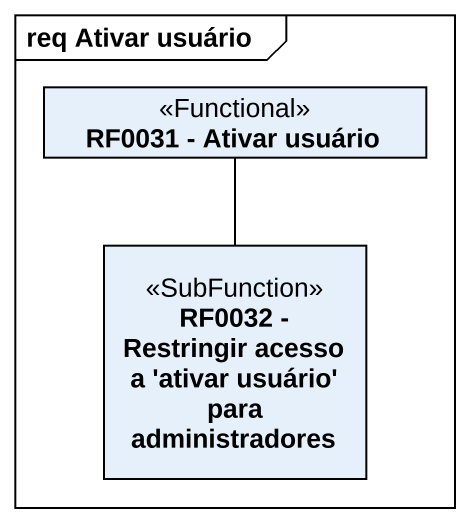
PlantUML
@startuml
mainframe req Ativar usuário
hide circle
hide empty members
class "RF0031 - Ativar usuário" as RF0031_Ativar_usuário <<Functional>>
class "RF0032 - Restringir acesso a 'ativar usuário' para administradores" as RF0032_Restringir_acesso_a <<SubFunction>>
RF0032_Restringir_acesso_a -up- RF0031_Ativar_usuário
@enduml
